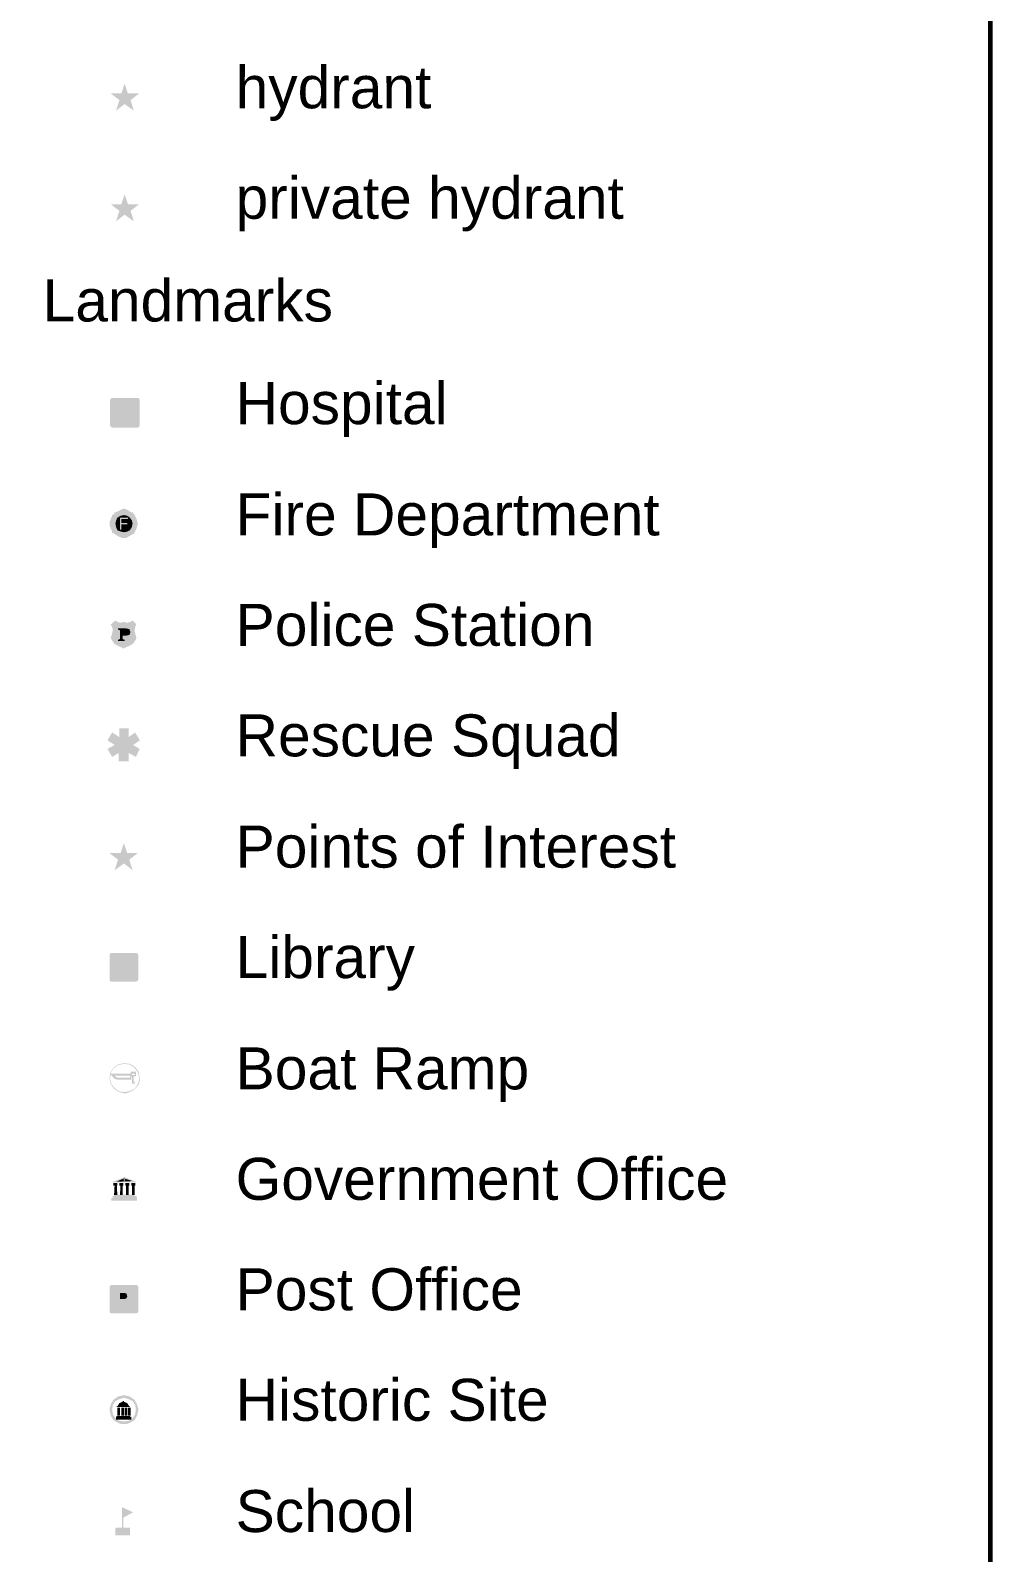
# Model space of a CAD drawing. Header units: millimetres. Extents: x 10 to 1080, y 12 to 847.
# Drawn here: x 956.7 to 1080.4, y 533.1 to 728.7 of the extents above; entities that cross this region are included whole.
import ezdxf

# ---------------------------------------------------------------- set-up
doc = ezdxf.new("R2010")
doc.units = ezdxf.units.MM

msp = doc.modelspace()

# ---------------------------------------------------------------- hatches: boundary and pattern name
at = {"layer": 'H', "linetype": 'CONTINUOUS'}
for points in [[(970.703, 720.602), (969.257, 720.602), (968.834, 721.872), (968.41, 720.602), (967.052, 720.602), (968.163, 719.755), (967.74, 718.397), (968.834, 719.243), (970.015, 718.397), (969.592, 719.755), (970.703, 720.602), (970.703, 720.602)], [(970.703, 706.367), (969.257, 706.367), (968.834, 707.637), (968.41, 706.367), (967.052, 706.367), (968.163, 705.52), (967.74, 704.18), (968.834, 705.026), (970.015, 704.18), (969.592, 705.52), (970.703, 706.367), (970.703, 706.367)], [(970.774, 677.933), (970.774, 681.232), (970.703, 681.39), (970.527, 681.478), (967.228, 681.478), (967.052, 681.39), (966.964, 681.232), (966.964, 677.933), (967.052, 677.757), (967.228, 677.668), (970.527, 677.668), (970.703, 677.757), (970.774, 677.933), (970.774, 677.933)], [(970.615, 677.933), (970.527, 677.757), (970.439, 677.668), (967.228, 677.668), (967.052, 677.757), (966.964, 677.933), (966.964, 681.055), (967.052, 681.232), (967.228, 681.32), (970.439, 681.32), (970.527, 681.232), (970.615, 681.055), (970.615, 677.933), (970.615, 677.933)], [(970.527, 677.933), (970.527, 681.055), (970.439, 681.143), (970.351, 681.232), (967.317, 681.232), (967.14, 681.143), (967.052, 681.055), (967.052, 677.933), (967.14, 677.845), (967.317, 677.757), (970.351, 677.757), (970.439, 677.845), (970.527, 677.933), (970.527, 677.933)], [(970.527, 678.004), (970.527, 681.055), (970.439, 681.232), (967.317, 681.232), (967.228, 681.055), (967.228, 678.004), (967.317, 677.933), (970.439, 677.933), (970.527, 678.004), (970.527, 678.004)], [(970.015, 678.092), (969.433, 678.092), (969.433, 679.45), (968.322, 679.45), (968.322, 678.092), (967.74, 678.092), (967.74, 681.055), (968.322, 681.055), (968.322, 679.873), (969.433, 679.873), (969.433, 681.055), (970.015, 681.055), (970.015, 678.092), (970.015, 678.092)], [(968.745, 667.262), (968.498, 667.173), (968.163, 666.997), (967.811, 666.75), (967.475, 666.75), (967.899, 666.238), (968.234, 666.503), (968.745, 666.574), (969.169, 666.503), (969.592, 666.238), (969.927, 666.75), (969.68, 666.75), (969.345, 666.997), (969.01, 667.173), (968.745, 667.262), (968.745, 667.262)], [(967.317, 665.304), (967.387, 665.727), (967.652, 666.15), (967.228, 666.503), (967.228, 666.238), (967.052, 665.815), (966.893, 665.568), (966.893, 665.304), (966.893, 665.057), (967.052, 664.722), (967.228, 664.298), (967.228, 664.034), (967.652, 664.457), (967.387, 664.81), (967.317, 665.304), (967.317, 665.304)], [(970.527, 665.304), (970.351, 665.992), (970.015, 666.574), (969.433, 666.926), (968.745, 667.085), (967.987, 666.926), (967.475, 666.574), (967.052, 665.992), (966.964, 665.304), (967.052, 664.633), (967.475, 664.034), (967.987, 663.698), (968.322, 663.54), (968.745, 663.54), (969.081, 663.54), (969.433, 663.698), (970.015, 664.034), (970.351, 664.633), (970.527, 665.304), (970.527, 665.304)], [(967.652, 665.304), (967.74, 664.88), (967.899, 664.457), (968.322, 664.298), (968.745, 664.21), (969.169, 664.298), (969.504, 664.457), (969.768, 664.88), (969.857, 665.304), (969.768, 665.727), (969.504, 666.08), (969.257, 666.08), (969.257, 665.903), (968.41, 665.903), (968.41, 665.392), (969.169, 665.392), (969.169, 665.233), (968.41, 665.233), (968.41, 664.545), (968.234, 664.545), (968.234, 666.08), (969.257, 666.08), (969.504, 666.08), (969.169, 666.327), (968.745, 666.415), (968.322, 666.327), (967.899, 666.08), (967.74, 665.727), (967.652, 665.304), (967.652, 665.304)], [(970.439, 665.304), (970.439, 665.568), (970.28, 665.815), (970.104, 666.238), (970.104, 666.503), (969.68, 666.15), (969.927, 665.727), (970.015, 665.304), (969.927, 664.81), (969.68, 664.457), (970.104, 664.034), (970.104, 664.298), (970.28, 664.722), (970.439, 665.057), (970.439, 665.304), (970.439, 665.304)], [(968.745, 663.452), (969.01, 663.452), (969.345, 663.698), (969.68, 663.963), (969.927, 663.963), (969.592, 664.457), (969.169, 664.21), (968.745, 664.122), (968.234, 664.21), (967.899, 664.457), (967.475, 663.963), (967.74, 663.963), (968.163, 663.698), (968.498, 663.452), (968.745, 663.452), (968.745, 663.452)], [(970.351, 652.357), (969.857, 652.868), (969.592, 652.692), (969.257, 652.604), (969.01, 652.604), (968.657, 652.692), (968.41, 652.604), (968.163, 652.604), (967.899, 652.692), (967.652, 652.868), (967.052, 652.357), (967.228, 652.022), (967.317, 651.686), (967.228, 651.175), (967.14, 650.91), (967.052, 650.663), (967.14, 650.416), (967.317, 650.152), (967.475, 649.905), (967.74, 649.728), (968.234, 649.482), (968.41, 649.393), (968.498, 649.393), (968.657, 649.217), (968.834, 649.393), (969.01, 649.393), (969.081, 649.482), (969.169, 649.482), (969.345, 649.57), (969.68, 649.728), (969.927, 649.905), (970.104, 650.152), (970.28, 650.416), (970.351, 650.663), (970.28, 650.84), (970.192, 651.175), (970.104, 651.598), (970.192, 652.022), (970.351, 652.357), (970.351, 652.357)], [(969.592, 651.334), (969.433, 650.998), (968.922, 650.91), (968.587, 650.91), (968.587, 650.487), (968.745, 650.416), (968.834, 650.416), (968.834, 650.24), (967.987, 650.24), (967.987, 650.416), (968.075, 650.416), (968.234, 650.487), (968.234, 651.598), (968.075, 651.686), (967.987, 651.686), (967.987, 651.845), (969.01, 651.845), (969.433, 651.757), (969.592, 651.334), (969.592, 651.334)], [(969.169, 651.422), (969.081, 651.598), (968.745, 651.686), (968.587, 651.686), (968.587, 651.087), (968.834, 651.175), (969.081, 651.263), (969.169, 651.422), (969.169, 651.422)], [(970.28, 635.335), (970.774, 636.358), (969.927, 636.87), (970.774, 637.452), (970.615, 637.787), (970.439, 638.052), (970.28, 638.298), (970.192, 638.475), (969.345, 637.875), (969.345, 638.986), (968.163, 638.986), (968.163, 637.875), (967.228, 638.475), (966.629, 637.452), (967.564, 636.87), (966.629, 636.358), (967.228, 635.335), (968.075, 635.847), (968.075, 634.753), (969.345, 634.753), (969.345, 635.847), (970.28, 635.335), (970.28, 635.335)], [(969.433, 622.124), (970.527, 622.97), (969.169, 622.97), (968.745, 624.24), (968.322, 622.97), (966.893, 622.97), (967.987, 622.124), (967.564, 620.783), (968.745, 621.63), (968.745, 621.877), (968.075, 621.365), (968.322, 622.212), (967.652, 622.723), (968.498, 622.723), (968.745, 623.482), (969.01, 622.723), (969.857, 622.723), (969.169, 622.212), (969.433, 621.365), (968.745, 621.877), (968.745, 621.63), (969.857, 620.783), (969.433, 622.124), (969.433, 622.124)], [(970.192, 622.97), (969.01, 622.97), (968.657, 623.993), (968.322, 622.97), (967.228, 622.97), (968.163, 622.212), (967.74, 621.118), (968.657, 621.788), (969.68, 621.118), (969.345, 622.212), (970.192, 622.97), (970.192, 622.97)], [(970.527, 606.637), (970.527, 609.847), (970.439, 610.023), (970.351, 610.112), (967.052, 610.112), (966.964, 610.023), (966.893, 609.847), (966.893, 606.637), (966.964, 606.548), (967.052, 606.46), (970.351, 606.46), (970.439, 606.548), (970.527, 606.637), (970.527, 606.637)], [(970.615, 606.725), (970.615, 609.847), (970.527, 610.023), (970.351, 610.112), (967.14, 610.112), (966.964, 610.023), (966.893, 609.847), (966.893, 606.725), (966.964, 606.548), (967.14, 606.46), (970.351, 606.46), (970.527, 606.548), (970.615, 606.725), (970.615, 606.725)], [(970.527, 606.637), (970.439, 606.548), (970.28, 606.46), (967.052, 606.46), (966.964, 606.548), (966.893, 606.637), (966.893, 609.847), (966.964, 610.023), (967.052, 610.112), (970.28, 610.112), (970.439, 610.023), (970.527, 609.847), (970.527, 606.637), (970.527, 606.637)], [(970.439, 606.725), (970.439, 609.847), (970.28, 610.023), (967.14, 610.023), (966.964, 609.847), (966.964, 606.725), (967.14, 606.637), (970.28, 606.637), (970.439, 606.725), (970.439, 606.725)], [(969.857, 607.995), (969.345, 607.395), (969.345, 607.236), (969.345, 607.148), (969.169, 607.06), (969.01, 607.06), (968.922, 606.884), (967.564, 606.884), (967.564, 608.154), (967.652, 608.577), (968.075, 608.842), (967.811, 609), (967.74, 609.265), (967.899, 609.512), (968.163, 609.688), (968.498, 609.512), (968.657, 609.265), (968.498, 608.93), (968.163, 608.842), (968.163, 607.395), (969.01, 607.395), (968.498, 607.73), (969.169, 608.577), (969.257, 608.418), (969.504, 608.665), (969.592, 608.418), (969.68, 608.33), (969.857, 607.995), (969.857, 607.995)], [(970.703, 593.337), (970.774, 593.76), (970.774, 594.113), (970.703, 594.113), (970.615, 593.425), (970.192, 592.755), (969.592, 592.42), (968.922, 592.243), (968.163, 592.332), (967.564, 592.755), (967.14, 593.266), (966.964, 593.937), (967.052, 594.695), (967.387, 595.295), (967.987, 595.718), (968.745, 595.877), (969.433, 595.806), (970.104, 595.383), (970.527, 594.783), (970.703, 594.113), (970.774, 594.113), (970.615, 594.872), (970.192, 595.454), (969.504, 595.877), (968.745, 595.965), (967.987, 595.806), (967.387, 595.383), (966.964, 594.695), (966.893, 593.937), (967.052, 593.266), (967.475, 592.667), (968.163, 592.243), (968.587, 592.155), (968.922, 592.067), (969.68, 592.332), (970.28, 592.755), (970.703, 593.337), (970.703, 593.337)], [(969.68, 593.848), (969.68, 594.272), (969.504, 594.36), (969.504, 594.113), (968.234, 594.113), (967.811, 594.113), (967.652, 594.272), (967.475, 594.36), (969.504, 594.36), (969.68, 594.272), (969.768, 594.272), (969.768, 593.337), (969.927, 593.337), (970.104, 593.337), (970.104, 593.602), (970.015, 593.602), (970.015, 594.272), (970.28, 594.272), (970.28, 594.872), (969.592, 594.872), (969.592, 594.607), (969.768, 594.607), (970.104, 594.607), (970.104, 594.448), (969.768, 594.448), (969.768, 594.607), (969.592, 594.607), (966.964, 594.607), (967.317, 594.184), (967.564, 593.937), (967.987, 593.848), (969.68, 593.848), (969.68, 593.848)], [(970.28, 580.637), (970.28, 580.725), (968.834, 581.325), (967.317, 580.725), (967.317, 580.637), (970.28, 580.637), (970.28, 580.637)], [(968.745, 581.148), (968.834, 581.06), (968.657, 580.99), (968.834, 580.813), (968.922, 580.99), (968.834, 581.06), (968.745, 581.148), (969.857, 580.813), (967.74, 580.725), (968.745, 581.148), (968.745, 581.148)], [(967.387, 580.214), (967.899, 580.214), (967.899, 580.566), (967.387, 580.566), (967.387, 580.214)], [(967.475, 579.032), (967.899, 579.032), (967.811, 580.566), (967.564, 580.566), (967.475, 579.032), (967.475, 579.032)], [(968.146, 580.214), (968.675, 580.214), (968.675, 580.566), (968.146, 580.566), (968.146, 580.214)], [(968.234, 579.032), (968.587, 579.032), (968.587, 580.566), (968.322, 580.566), (968.234, 579.032), (968.234, 579.032)], [(968.904, 580.214), (969.433, 580.214), (969.433, 580.566), (968.904, 580.566), (968.904, 580.214)], [(969.01, 579.032), (969.345, 579.032), (969.345, 580.566), (969.01, 580.566), (969.01, 579.032), (969.01, 579.032)], [(969.68, 580.214), (970.192, 580.214), (970.192, 580.566), (969.68, 580.566), (969.68, 580.214)], [(969.768, 579.032), (970.104, 579.032), (970.104, 580.566), (969.768, 580.566), (969.768, 579.032), (969.768, 579.032)], [(967.14, 578.273), (970.439, 578.273), (970.439, 578.626), (967.14, 578.626), (967.14, 578.273)], [(967.299, 578.52), (970.368, 578.52), (970.368, 578.873), (967.299, 578.873), (967.299, 578.52)], [(967.475, 578.697), (970.104, 578.697), (970.104, 579.049), (967.475, 579.049), (967.475, 578.697)], [(970.527, 564.056), (970.527, 567.178), (970.527, 567.355), (970.351, 567.443), (967.14, 567.443), (966.964, 567.355), (966.893, 567.178), (966.893, 564.056), (966.964, 563.88), (967.14, 563.792), (970.351, 563.792), (970.527, 563.88), (970.527, 564.056), (970.527, 564.056)], [(970.615, 564.056), (970.615, 567.178), (970.527, 567.355), (970.351, 567.443), (967.14, 567.443), (966.964, 567.355), (966.893, 567.178), (966.893, 564.056), (966.964, 563.88), (967.14, 563.792), (970.351, 563.792), (970.527, 563.88), (970.615, 564.056), (970.615, 564.056)], [(970.527, 564.056), (970.439, 563.88), (970.351, 563.792), (967.14, 563.792), (966.964, 563.88), (966.964, 564.056), (966.964, 567.178), (966.964, 567.355), (967.14, 567.443), (970.351, 567.443), (970.439, 567.355), (970.527, 567.178), (970.527, 564.056), (970.527, 564.056)], [(970.439, 564.056), (970.439, 567.178), (970.351, 567.355), (967.228, 567.355), (967.052, 567.178), (967.052, 564.056), (967.228, 563.88), (970.351, 563.88), (970.439, 564.056), (970.439, 564.056)], [(969.68, 565.997), (969.592, 565.662), (969.433, 565.397), (969.169, 565.238), (968.834, 565.238), (968.234, 565.238), (968.234, 564.392), (967.811, 564.392), (967.811, 566.843), (968.834, 566.843), (969.169, 566.755), (969.433, 566.596), (969.592, 566.332), (969.68, 565.997), (969.68, 565.997)], [(969.169, 565.997), (969.081, 566.332), (968.834, 566.42), (968.234, 566.42), (968.234, 565.662), (968.834, 565.662), (969.081, 565.75), (969.169, 565.997), (969.169, 565.997)], [(970.615, 551.427), (970.439, 552.115), (970.192, 552.027), (970.28, 551.427), (970.192, 550.845), (969.857, 550.333), (969.345, 549.998), (968.745, 549.91), (968.163, 549.998), (967.652, 550.333), (967.317, 550.845), (967.228, 551.427), (967.317, 552.027), (967.652, 552.538), (968.163, 552.785), (968.745, 552.962), (969.345, 552.785), (969.857, 552.538), (970.192, 552.027), (970.439, 552.115), (970.104, 552.697), (969.504, 553.12), (968.745, 553.297), (967.987, 553.12), (967.387, 552.697), (967.052, 552.115), (966.893, 551.427), (967.052, 550.668), (967.387, 550.086), (967.987, 549.734), (968.41, 549.575), (968.745, 549.575), (969.081, 549.575), (969.504, 549.734), (970.104, 550.086), (970.439, 550.668), (970.615, 551.427), (970.615, 551.427)], [(967.811, 551.78), (969.504, 551.78), (969.504, 551.85), (969.433, 551.85), (969.169, 552.274), (968.745, 552.45), (968.745, 552.538), (968.587, 552.538), (968.587, 552.45), (968.163, 552.274), (967.899, 551.85), (967.811, 551.85), (967.811, 551.78), (967.811, 551.78)], [(967.722, 550.157), (969.68, 550.157), (969.68, 550.51), (967.722, 550.51), (967.722, 550.157)], [(967.811, 550.245), (969.522, 550.245), (969.522, 550.598), (967.811, 550.598), (967.811, 550.245)], [(967.899, 550.668), (968.252, 550.668), (968.252, 551.692), (967.899, 551.692), (967.899, 550.668)], [(968.41, 550.668), (968.763, 550.668), (968.763, 551.692), (968.41, 551.692), (968.41, 550.668)], [(968.834, 550.668), (969.186, 550.668), (969.186, 551.692), (968.834, 551.692), (968.834, 550.668)], [(969.257, 550.668), (969.61, 550.668), (969.61, 551.692), (969.257, 551.692), (969.257, 550.668)], [(968.657, 537.545), (969.927, 538.233), (968.498, 538.903), (968.498, 536.275), (967.652, 536.275), (967.652, 535.27), (969.504, 535.27), (969.504, 536.275), (968.657, 536.275), (968.657, 537.545), (968.657, 537.545)]]:
    msp.add_hatch(color=256, dxfattribs=at).paths.add_polyline_path(points)

# ---------------------------------------------------------------- linework, layer by layer
at = {"layer": 'P', "const_width": 0.602}
msp.add_lwpolyline([(16.157, 12.118), (16.157, 846.755), (1080.082, 846.755), (1080.082, 12.118), (16.157, 12.118)], dxfattribs=at)

# ---------------------------------------------------------------- texts
at = {"layer": 'T', "char_height": 5.4, "attachment_point": 1}
for s, insert in [('{\\fArial|b0|i0|c0|p18;hydrant}', (983.1, 724.1)), ('{\\fArial|b0|i0|c0|p18;private hydrant}', (983.1, 709.9)), ('{\\fArial|b0|i0|c0|p18;Landmarks}', (958.3, 696.7)), ('{\\fArial|b0|i0|c0|p18;Hospital}', (983.1, 683.5)), ('{\\fArial|b0|i0|c0|p18;Fire Department}', (983.1, 669.2)), ('{\\fArial|b0|i0|c0|p18;Police Station}', (983.1, 655)), ('{\\fArial|b0|i0|c0|p18;Rescue Squad}', (983.1, 640.8)), ('{\\fArial|b0|i0|c0|p18;Points of Interest}', (983.1, 626.5)), ('{\\fArial|b0|i0|c0|p18;Library}', (983.1, 612.3)), ('{\\fArial|b0|i0|c0|p18;Boat Ramp}', (983.1, 598)), ('{\\fArial|b0|i0|c0|p18;Government Office}', (983.1, 583.8)), ('{\\fArial|b0|i0|c0|p18;Post Office}', (983.1, 569.6)), ('{\\fArial|b0|i0|c0|p18;Historic Site}', (983.1, 555.4)), ('{\\fArial|b0|i0|c0|p18;School}', (983.1, 541.1))]:
    msp.add_mtext(s, dxfattribs=dict(at, insert=insert))

doc.saveas('drawing.dxf')
